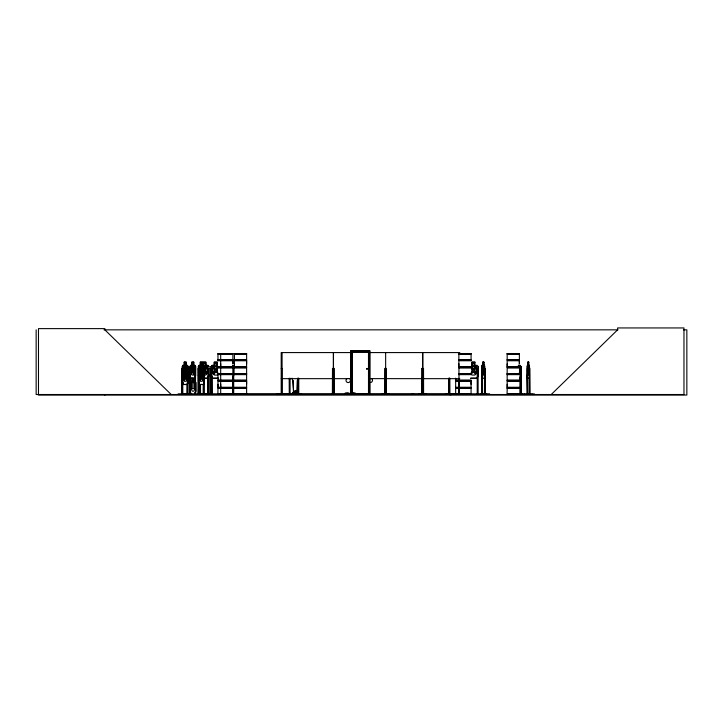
<?xml version="1.0" encoding="UTF-8"?>
<svg xmlns="http://www.w3.org/2000/svg" width="723" height="723" viewBox="0 0 723 723"><rect width="100%" height="100%" fill="white"/><g stroke="black" fill="none" stroke-linecap="round" stroke-linejoin="round"><path stroke-width="1.08" d="M217.984 387.266L217.984 384.265M220.705 384.265L220.705 387.266L220.687 381.274M220.705 363.75L220.705 366.751L220.687 360.759M232.878 363.75L232.878 360.759M234.415 366.751L234.415 360.759L246.624 360.759L246.606 366.751L234.415 366.751L234.433 363.75M246.606 384.265L246.606 381.274L234.415 381.274M246.606 363.75L246.606 360.759M471.071 366.751L458.87 366.751L458.879 363.75M471.062 384.265L471.062 381.274L455.671 381.274M507.185 387.266L507.185 384.265M507.185 366.751L507.185 363.75M519.358 360.759L519.358 363.75L519.376 360.759L507.166 360.759L507.166 366.751L519.376 366.751M277.017 393.972L277.017 394.514L297.234 394.279M277.026 394.017L298.445 394.46L297.795 394.514L297.876 378.21M286.814 394.496L286.796 393.972M529.173 378.265L529.543 375.065M296.069 391.73L295.138 391.604L296.005 391.649M296.041 391.342L295.056 391.45L295.996 391.107M484.419 378.265L484.41 365.314M294.93 391.342C297.198 390.791 294.162 391.107 295.382 391.839M295.463 391.107L295.391 391.785M477.334 393.963L489.688 393.963L489.67 394.496M477.325 394.406L489.697 394.406M486.642 393.999L486.66 394.496M528.676 369.336L528.621 362.214M483.768 369.336L484.067 367.655M528.784 366.597L529.019 372.481L528.621 375.056L527.88 375.056L527.483 366.498L527.853 362.106L528.757 362.106M194.921 378.283L195.644 375.083L195.644 366.471L194.885 365.44M195.644 375.083L195.011 378.283L190.583 378.283L190.013 375.083L190.673 378.283M195.147 394.387L195.816 391.179L195.725 382.621L195.129 381.446M195.237 394.387L195.879 391.197L195.879 382.575L195.219 381.446L190.782 381.446M187.42 384.528L187.998 381.319M188.088 381.319L187.501 384.528L183.009 384.528M201.392 369.643L201.229 369.119M198.59 381.319L199.196 384.528L203.597 384.528L204.184 381.319M203.597 384.528L204.248 381.337L204.248 372.716L203.497 371.586M185.133 369.119L185.269 369.652L185.079 369.236M187.275 378.174L187.917 375.065M187.32 378.283L188.061 375.083M203.416 378.283L204.094 375.065L203.506 378.283L198.942 378.283L198.445 375.083M529.272 378.265L527.302 378.265L527.419 365.314M193.728 394.424L193.782 393.972L178.084 393.972L178.039 394.424L207.953 394.451L208.016 368.432L208.866 368.432M202.024 394.017L202.06 394.514M520.922 375.065C518.084 386.968 522.837 365.739 520.777 366.498L519.936 365.422L518.337 365.422M484.753 375.065L484.518 378.265L482.096 378.265L481.798 366.462L482.105 365.314L482.883 365.314M481.861 394.496L482.214 365.314M381.871 394.451L381.943 393.972L381.961 394.514M381.898 394.424L388.829 394.451M388.875 394.017L388.92 394.514M419.186 394.017L419.232 394.514M419.177 394.424L426.1 394.451M426.145 394.017L426.199 394.514M451.875 394.406C450.971 395.463 444.862 393.113 445.829 394.496M208.893 375.065L207.835 378.174L203.759 378.174M207.908 378.283L209.001 375.083M232.77 378.283L233.836 375.083L233.809 366.471L232.743 365.332M519.241 366.814L518.689 366.425M478.111 375.065L477.044 378.174L470.709 378.174M184.085 371.92L184.69 370.167L183.497 366.507L184.076 366.534L185.061 369.444L186.064 366.534L186.688 366.498L185.766 369.354M201.862 369.354L202.783 366.498L200.416 366.516L200.416 372.499L202.187 372.499L202.187 366.516L201.157 369.444L200.199 366.615L199.593 366.507L200.497 369.336M295.192 391.477L295.906 391.839M296.114 391.649L295.879 391.107M198.12 394.424L197.994 393.565M211.694 394.451L211.694 393.565M212.11 394.017L212.173 394.514M534.586 394.496L507.185 394.487M280.524 394.496L280.47 393.701M280.976 394.424L281.102 393.972M333.249 394.424L333.267 393.565M351.053 378.997L350.303 380.849A2.178 2.178 0 0 1 346.941 382.187A2.178 2.178 0 0 1 346.995 378.572M518.689 374.198L519.521 372.481L519.521 366.498M189.923 394.514L190.013 366.48L190.601 365.332L194.993 365.332M190.095 375.083L190.095 366.48L190.691 365.332M190.276 382.594L190.872 381.446M190.899 381.554L190.339 382.639L190.339 391.179L190.899 394.288M182.494 372.77L183.118 371.586M198.59 372.77L199.214 371.586L200.488 371.586M199.241 371.694L198.68 372.77L198.68 381.319L199.241 384.419M182.955 365.332L182.259 366.48L182.341 394.514L182.413 366.525L182.982 365.44M198.527 381.337L198.355 366.48L198.961 365.332L207.908 365.332L209.001 366.471L208.884 394.514M198.418 366.525L199.051 365.332M203.515 372.381L204.32 370.872C205.576 375.743 209.236 374.722 204.943 370.194C209.137 365.838 205.459 364.808 204.275 369.444M217.804 367.673L216.385 370.194L217.876 372.797M366.76 368.477C367.51 371.089 367.474 366.588 366.76 369.209M471.197 372.797L472.734 370.167L471.26 367.664M295.942 391.73L295.409 391.161M232.905 394.261L217.984 394.487M507.076 394.324L507.185 388.468M211.035 394.514L211.107 366.48L212.119 365.332M211.206 366.525L212.164 365.44M192.146 378.237L192.21 381.554L191.27 382.621L191.27 388.613L192.21 391.179L193.945 391.179L194.885 388.613L194.993 368.432L195.499 368.432M184.374 371.694L183.434 372.761L183.434 378.753L184.374 381.319L186.127 381.319L187.058 378.753L187.058 372.761L186.127 371.694L186.182 368.378M284.112 393.746L283.868 394.496M285.07 393.746L285.052 394.279M287.537 394.496L288.685 393.746M290.167 393.565L289.083 393.565L289.11 394.514L288.341 394.496M293.511 392.381L293.565 394.279M295.852 391.622L295.635 391.161M217.984 373.972L232.905 373.737M234.388 373.981L246.633 373.737L246.606 367.953L234.415 367.953M234.388 394.496L246.633 394.261L246.606 388.468L234.415 388.468M458.879 373.972L471.08 373.737M455.671 394.505L455.644 378.192M507.185 373.972L519.385 373.746M551.233 394.514L617.605 329.842L617.605 327.944L683.967 327.944L683.967 394.514L36.15 394.514L36.15 329.842M296.087 391.541L295.553 391.27M217.894 394.306L217.975 388.468L232.896 388.468M200.605 394.451L200.723 393.972L200.741 394.514M209.516 394.451L209.625 393.972L209.643 394.514M458.852 394.261L458.861 393.565L459.494 393.565L459.439 394.514M295.391 391.45L295.734 391.739M455.662 394.261L455.851 393.547L455.779 394.496M470.89 366.444L471.694 366.534L473.366 369.444C474.577 364.826 478.409 365.802 474.062 370.194C478.328 374.622 474.984 375.861 473.411 370.872L471.586 374.026L458.87 374.062L471.08 374.053M217.876 366.434L215.707 369.444C214.496 364.79 211.026 365.883 215.102 370.167C210.773 374.731 214.577 375.752 215.761 370.872L217.994 374.071M104.004 329.842L617.948 329.842M683.461 329.842L686.85 329.842L686.85 395.056L38.482 395.056L38.482 328.622L104.853 328.622L104.853 329.842L171.215 394.514M350.754 352.58L281.202 352.58L281.202 394.514M369.887 352.58L422.53 352.58L422.53 394.514M459.801 352.58L422.91 352.58L422.91 394.514M217.966 353.538L232.905 353.538M234.406 353.538L246.633 353.538M458.852 353.538L471.08 353.538M507.157 353.538L519.385 353.538M232.905 353.746L217.966 353.773L217.984 359.548M246.633 353.746L234.406 353.773L234.433 359.548L246.624 359.548L246.624 353.773M458.852 353.764L471.08 353.773L471.062 359.548L458.87 359.548L458.87 353.773M507.157 353.746L519.385 353.773M217.984 354.125L232.878 354.125M234.433 354.125L246.606 354.125M458.879 354.125L471.062 354.125M507.185 354.125L519.358 354.125M217.975 359.548L232.896 359.548M507.166 359.548L519.376 359.548L519.376 353.773M217.885 359.973L232.978 359.973M234.333 359.973L246.706 359.973M458.78 359.973L471.152 359.973M507.085 359.973L519.457 359.973M217.885 360.343L232.978 360.343M234.333 360.343L246.706 360.343M458.78 360.343L471.152 360.343M507.085 360.343L519.457 360.343M217.975 360.759L232.896 360.759L232.896 363.75M471.071 360.759L458.87 360.759L458.87 366.751M184.166 362.124L186.154 362.124L186.154 365.332M191.857 362.124L193.8 362.124L193.737 365.44L194.659 366.516L194.659 372.499L193.737 375.065L192.011 375.065L191.089 372.499L191.089 366.516L192.011 365.44L192.011 362.232M483.732 362.214L484.229 372.481L483.732 375.056L482.81 375.056L482.322 366.498L482.783 362.106L483.868 362.106M193.737 362.232L191.92 362.232L191.92 365.44M474.903 362.232L471.902 362.232L471.902 365.44L477.081 365.332L478.219 366.471L478.219 375.083L477.117 378.283L470.655 378.283M482.81 362.214L483.841 362.214M527.88 362.214L528.73 362.214M482.982 362.747L483.57 362.747L483.57 363.823L482.982 363.823M528.016 362.747L528.486 362.747M528.016 363.823L528.486 363.823M483.768 365.314L484.509 365.314L484.826 366.498L484.844 394.496M518.355 365.314L520.045 365.314L520.922 366.453L520.922 394.496M527.311 365.314L527.962 365.314M528.649 365.314L529.263 365.314L529.525 366.498L529.525 394.496M182.865 365.332L187.393 365.332L188.061 366.471L187.302 365.332M212.092 365.332L217.334 365.332L217.307 362.124L214.207 362.124L214.234 365.332M482.124 365.422L484.491 365.422M527.32 365.422L529.254 365.422M203.868 366.516L205.793 366.516L205.793 372.499L203.868 372.499M211.107 366.48L211.134 375.083L212.092 378.283L218.328 378.283M527.058 366.462L527.148 394.496L527.121 393.547L527.772 393.547L527.772 394.496M529.444 366.453L529.607 394.496M217.975 366.751L232.896 366.751M217.885 367.167L232.978 367.167M234.333 367.167L246.706 367.167M458.78 367.167L471.152 367.167M507.085 367.167L519.457 367.167M217.885 367.537L232.978 367.537M234.333 367.537L246.706 367.537M458.78 367.537L471.152 367.537M507.085 367.537L519.457 367.537M217.975 367.953L232.896 367.953M458.87 367.953L471.071 367.953M519.376 367.953L507.166 367.953L507.166 373.728M187.917 368.432L187.393 368.432L187.329 394.514M200.407 368.378L202.368 368.378L202.304 371.694M204.013 368.432L203.488 368.432L203.588 394.514M232.761 368.432L233.701 368.432M281.202 368.432L282.087 368.432M421.663 368.432L422.53 368.432M458.933 368.432L459.105 394.514M478.111 368.432L477.225 368.432L477.225 394.514L477.126 393.565L478.21 393.565L478.21 394.514M481.88 368.414L482.178 394.496M186.182 371.586L187.483 371.586L188.152 372.716L188.152 381.337L187.98 366.471M202.277 371.586L203.579 371.586M183.055 371.694L187.465 371.694M199.15 371.694L203.561 371.694M217.984 373.574L232.878 373.574M234.433 373.574L246.606 373.574M458.879 373.574L471.062 373.574M507.185 373.574L519.358 373.574M519.385 374.053L507.157 374.053L519.376 374.062M232.905 374.279L217.966 374.261L217.984 380.063M234.406 374.288L246.633 374.279L246.606 380.063L234.415 380.063M458.852 374.279L471.08 374.288M519.385 374.261L507.157 374.288L507.185 380.063M217.984 374.641L232.878 374.641M234.433 374.641L246.606 374.641M458.879 374.641L471.062 374.641M507.185 374.641L519.358 374.641M182.35 375.083L182.657 377.216M203.868 375.065L205.793 375.065L207.347 372.499L207.347 366.516L205.793 365.44M217.234 375.065L214.342 375.065L212.788 372.499L212.788 366.516L214.342 365.44L214.306 362.232L217.234 362.232L217.234 365.44M481.898 375.065L482.205 378.265M182.982 378.174L187.365 378.174M190.628 378.174L194.966 378.174M199.078 378.174L203.461 378.174M212.137 378.174L218.283 378.174M187.411 378.283L182.847 378.283L182.413 375.065M203.75 378.283L207.935 378.283M281.202 378.662L350.754 378.662M369.887 378.626L422.53 378.662M422.91 378.662L459.801 378.662M217.975 380.063L232.896 380.063M455.671 380.063L471.071 380.063M507.166 380.063L519.376 380.063M217.885 380.488L232.978 380.488M234.333 380.488L246.706 380.488M292.065 378.156A3.263 3.046 -90 0 0 292.96 380.461L293.665 393.041L296.71 393.041L297.27 380.461A3.263 3.046 -90 0 0 298.165 378.156M455.589 380.488L471.152 380.488M507.085 380.488L519.457 380.488M217.885 380.858L232.978 380.858M234.333 380.858L246.706 380.858M455.589 380.858L471.152 380.858M507.085 380.858L519.457 380.858M232.896 381.274L217.975 381.274L217.975 387.266L232.896 387.266M519.376 381.274L507.166 381.274L507.166 387.266L519.376 387.266M182.431 381.337L182.431 372.734L183.027 371.586L184.392 371.586L184.311 368.378L186.272 368.378L186.272 371.586M204.248 381.337L204.157 366.471L203.488 365.332M183.055 384.419L187.465 384.419M199.15 384.419L203.561 384.419M234.415 387.266L246.624 387.266L246.624 381.274M455.671 387.266L471.071 387.266L471.071 381.274M217.885 387.682L232.978 387.682M234.333 387.682L246.706 387.682M455.589 387.682L471.152 387.682M507.085 387.682L519.457 387.682M217.885 388.052L232.978 388.052M234.333 388.052L246.706 388.052M455.589 388.052L471.152 388.052M507.085 388.052L519.457 388.052M455.671 388.468L471.071 388.468L471.071 394.252L453.511 394.36L455.553 393.999M507.166 388.468L519.376 388.468M296.493 390.89L295.02 390.89L295.02 393.746M289.182 393.475L291.351 393.475M187.031 393.565L187.998 393.565L187.935 394.514M189.616 393.565L190.574 393.565M194.686 393.565L195.581 393.565M197.966 393.565L198.933 393.565M200.569 393.565L199.431 393.565L199.412 394.514M203.127 393.565L204.094 393.565M207.826 393.565L208.965 393.565M210.863 393.565L212.002 393.565M232.661 393.565L233.8 393.565L233.791 394.514M282.187 393.565L281.093 393.565L281.066 394.514M297.777 393.565L298.87 393.565L298.897 394.514M332.381 393.565L334.46 393.565M384.663 393.565L386.335 393.565L386.326 394.514L386.254 368.432L384.763 368.432L384.663 394.514M421.572 393.565L423.606 393.565M448.766 393.547L449.851 393.547M481.807 393.547L482.548 393.547M485.214 393.547L484.482 393.547L484.482 394.496L484.555 368.414L485.142 368.414L485.16 394.496M520.063 393.547L521.147 393.547L521.129 394.496M529.923 393.547L529.227 393.547L529.227 394.496L529.299 368.414L529.851 368.414L529.923 394.496M233.791 393.701L459.701 393.701M182.539 393.836L187.329 393.836M198.635 393.836L207.917 393.836M211.911 393.836L218.301 393.836M291.252 393.836L295.608 393.836M449.625 393.818L455.779 393.818M470.601 393.836L477.126 393.836M482.178 393.818L484.844 393.818M518.31 393.818L520.289 393.818M527.392 393.818L529.607 393.818M195.273 394.017L207.881 393.972M208.504 393.972L212.173 393.972M233.33 393.972L246.597 394.08L234.433 394.089M298.897 394.017L298.988 394.424M381.916 394.017L388.92 393.972M418.997 394.514L418.997 393.972L426.199 393.972M445.775 393.999L451.938 393.954L451.938 394.496M519.358 394.089L507.185 394.089L534.46 393.963L534.451 394.496M208.567 394.378L212.11 394.378L211.902 368.432L210.962 368.432L210.953 394.514M355.436 394.378L368.45 394.378M518.78 374.044L519.313 373.655M385.865 394.424L385.874 393.565M294.46 394.279L294.659 394.487M232.969 394.451L232.978 393.565M210.321 394.451L210.212 393.972L210.185 394.514M207.727 394.017L207.655 394.514M208.143 394.451L208.143 393.565M524.157 394.406L524.103 393.954L524.085 394.496M456.321 394.017L456.267 394.514M426.01 394.017L426.019 394.424M200.036 394.017L199.991 394.514M191.812 394.017L191.731 394.496M183.94 394.017L183.895 394.514M199.702 394.451L199.738 393.565M232.67 365.44L233.701 366.516L233.701 394.514M207.835 365.44L208.893 366.516M297.749 394.496L298.084 392.381L296.773 392.381L296.773 393.746M202.223 371.694L203.154 372.761L203.154 378.753L202.223 381.319L200.47 381.319L199.53 378.753L199.53 372.761L200.47 371.694L200.488 368.378M193.945 381.554L194.885 382.621M349.824 379.006L349.625 378.78A2.178 2.178 0 0 0 349.164 378.463M234.315 394.442L234.351 393.701M470.836 373.357L471.902 375.065L474.903 375.065L476.502 372.499L476.502 366.516L474.903 365.44L475.011 362.124L471.794 362.124L471.794 365.332M203.398 365.332L204.094 366.516M203.47 371.694L204.184 372.761M187.402 371.586L188.088 372.761M194.903 365.332L195.59 366.516L195.499 382.557M529.164 365.314L529.417 366.498M198.418 375.065L199.033 378.283M483.768 371.044L484.094 372.779M190.854 394.387L190.257 391.179L190.212 377.126M182.585 381.319L183.145 384.419M182.494 381.319L183.1 384.528M528.685 371.044L528.938 372.779M480.379 393.999L480.361 394.496M524.988 393.999L524.97 394.496M527.194 375.056L527.555 394.496M292.96 380.461L293.592 393.041M532.029 393.954L532.029 394.496M529.751 393.547L529.706 394.496M528.649 362.106L528.73 365.422M527.962 362.106L527.989 365.422M527.7 378.192L527.718 394.496M527.365 368.414L527.392 394.496M522.548 393.954L522.548 394.496M521.057 394.496L521.057 368.414L520.153 368.414L520.072 394.496M520.696 393.547L520.732 394.496M520.361 377.108L520.361 393.411M507.166 353.773L507.185 359.548M485.006 393.547L485.006 394.496M484.744 393.547L484.69 394.496M483.768 362.106L483.841 365.422M482.883 362.106L482.919 365.422M482.476 376.023L482.503 394.496M482.286 393.547L482.331 394.496M482.024 393.547L482.069 394.496M478.111 366.516L478.111 394.514M478.011 393.565L478.011 394.514M477.325 393.565L477.325 394.514M459.322 393.565L459.286 394.514M458.933 378.265L458.969 394.514M458.355 393.701L458.355 394.514M458.093 393.701L458.093 394.514M453.457 393.954L453.457 394.496M449.76 378.192L449.842 394.496M449.625 393.547L449.625 394.496M449.543 378.192L449.543 394.496M449.399 393.547L449.399 394.496M449.182 393.547L449.209 394.496M449.073 378.192L449.073 394.496M448.856 378.192L448.856 394.496L448.775 393.547M423.597 394.514L423.524 368.432L422.666 368.432L422.666 394.514M423.497 393.565L423.362 394.514M423.289 368.432L423.289 393.565M423.054 393.565L423.054 394.514M422.838 393.565L422.838 394.514M422.286 368.432L422.286 394.514M422.142 393.565L422.051 394.514M421.907 368.432L421.907 394.514M421.699 393.565L421.834 394.514M421.663 378.265L421.59 394.514M413.583 393.701L413.583 394.514M413.321 393.701L413.321 394.514M412.237 393.701L412.237 394.514M411.974 393.701L411.974 394.514M386.019 378.265L386.082 394.514M385.748 393.565L385.775 394.514M385.648 352.58L385.648 394.514M385.395 368.432L385.395 393.565M384.862 393.565L384.862 394.514M369.887 394.514L369.887 350.61L350.754 350.61L350.754 394.514M369.634 394.514L369.634 350.863L351.007 350.863L351.007 394.514M368.603 394.514L368.603 351.893L352.038 351.893L352.038 393.393M368.495 394.514L368.495 352.002L352.146 352.002L352.182 393.701L352.273 393.158M355.508 393.701L355.508 393.158L351.441 393.158L351.486 393.701M354.722 393.158L354.758 393.701M353.89 393.158L353.89 393.701M353.077 393.158L353.077 393.701M349.164 393.701L349.155 393.158L345.088 393.158L345.088 393.701M348.414 393.158L348.378 393.701M347.537 393.158L347.537 393.701M346.733 393.158L346.733 393.701M345.838 393.158L345.928 393.701M334.46 394.514L334.36 368.432L332.49 368.432L332.381 394.514M334.261 393.565L334.261 394.514M333.475 352.58L333.502 394.514M333.375 352.58L333.402 394.514M332.589 393.565L332.589 394.514M300.913 393.701L300.913 394.514M298.762 378.21L298.762 394.514M297.984 393.565L297.984 394.514M297.731 392.381L297.731 393.746M296.412 390.89L296.493 393.746M295.101 390.89L295.101 393.746M293.863 393.746L293.863 392.381L292.562 392.381L292.562 394.08M292.914 392.381L293.032 394.08M290.068 378.21L290.068 393.429M289.182 378.21L289.281 394.514M282.078 352.58L282.087 394.514M281.979 393.565L281.979 394.514M281.807 393.701L281.807 394.514M281.735 368.432L281.753 394.514M281.545 393.701L281.545 394.514M235.698 393.701L235.698 394.514M233.502 393.565L233.493 394.514M232.896 353.773L232.878 359.548M232.851 368.432L232.851 394.514M232.761 377.126L232.752 394.514M220.687 353.773L220.705 359.548M220.687 367.953L220.687 373.728M220.687 374.288L220.705 380.063M220.687 388.468L220.687 394.252M211.821 376.041L211.821 394.514M211.161 393.565L211.179 394.514M208.784 368.432L208.784 394.514M208.658 393.565L208.667 394.514M207.926 376.041L207.872 394.514M205.874 365.332L205.901 362.124L202.774 362.124L202.802 365.332M205.766 365.44L205.793 362.232L202.874 362.232L202.901 365.44M204.067 393.565L204.067 394.514L204.013 366.516M203.796 393.565L203.796 394.514M203.732 368.432L203.633 394.514M203.425 393.565L203.425 394.514M203.208 384.735L203.154 394.514M202.25 365.332L202.25 362.124L200.262 362.124L200.262 365.332M200.47 384.735L200.569 394.514M200.379 384.735L200.316 394.514L200.253 393.565M199.53 384.735L199.611 394.514M198.906 394.514L198.852 368.432L198.048 368.432L198.048 394.514M198.635 393.565L198.635 394.514M198.572 384.735L198.473 394.514L198.445 366.48M198.265 393.565L198.21 394.514M195.499 392.345L195.499 394.514M195.219 374.948L195.219 382.557M195.219 392.345L195.282 394.514M195.129 393.565L195.074 394.514M194.993 392.345L194.93 394.514M194.713 378.21L194.713 382.557M194.008 381.446L194.008 378.237L193.863 381.554M193.647 362.232L193.647 365.44M192.056 378.237L192.119 381.554M190.483 382.557L190.483 368.432L189.697 368.432L189.697 394.514M190.483 392.345L190.547 394.514M190.474 393.565L190.474 394.514M190.122 393.565L190.077 394.514M187.917 366.516L187.89 394.514M187.637 368.432L187.637 394.514M187.501 393.565L187.528 394.514M187.112 383.642L187.058 394.514M185.965 394.514L185.784 393.972M184.32 362.232L184.32 365.44L183.362 366.516L183.362 372.499L184.32 375.065L186.091 375.065L187.049 372.499L187.049 366.516L186.091 365.44L186.073 362.124L184.229 362.232L184.229 365.44M182.756 372.779L182.756 368.432L181.952 368.432L181.934 394.514L181.898 393.565L182.838 393.565L182.811 394.514L182.756 381.473M182.539 393.565L182.539 394.514M182.169 393.565L182.169 394.514M104.853 394.514L104.853 395.056M371.577 378.572A2.178 2.178 0 0 1 369.724 382.458M194.37 373.872L193.782 373.972L192.761 370.872L191.758 373.972L191.161 373.99L192.363 370.167L191.306 366.444L192.734 369.444L193.701 366.534L194.306 366.498L193.131 370.194L194.37 373.872M187.004 380.126L186.407 380.226L185.368 377.126L184.356 380.217L183.723 380.126L184.971 376.421L183.895 372.697L185.341 375.689L186.326 372.779L186.941 372.752L185.748 376.439L187.004 380.126M203.1 380.126L202.458 380.135L201.464 377.126L200.452 380.217L199.837 380.244L201.066 376.421L199.991 372.697L201.437 375.689L202.422 372.779L203.036 372.752L201.844 376.439L203.1 380.126M203.145 372.499L202.187 375.065L200.416 375.065L199.458 372.499L199.458 366.516L200.416 365.44L200.352 362.124L202.187 362.232L202.187 365.44L203.145 366.516L203.145 372.499M185.775 362.765L184.636 362.765L184.636 363.841L185.775 363.841L185.775 362.765M193.43 362.765L192.318 362.765L192.318 363.841L193.43 363.841L193.43 362.765M201.871 362.765L200.732 362.765L200.732 363.841L201.871 363.841L201.871 362.765M205.278 362.765L203.416 362.765L203.416 363.841L205.278 363.841L205.278 362.765M216.719 362.765L214.858 362.765L214.858 363.841L216.719 363.841L216.719 362.765M474.369 362.765L472.444 362.765L472.444 363.841L474.369 363.841L474.369 362.765M186.091 366.516L184.32 366.516L184.32 372.499L186.091 372.499L186.091 366.516M193.737 366.516L192.011 366.516L192.011 372.499L193.737 372.499L193.737 366.516M217.234 366.516L214.342 366.516L214.342 372.499L217.234 372.499L217.234 366.516M474.903 366.516L471.902 366.516L471.902 372.499L474.903 372.499L474.903 366.516M483.732 366.498L482.81 366.498L482.81 372.481L483.732 372.481L483.732 366.498M528.621 366.498L527.88 366.498L527.88 372.481L528.621 372.481L528.621 366.498M185.811 369.019L184.681 369.019L184.681 370.086L185.811 370.086L185.811 369.019M201.907 369.019L200.777 369.019L200.777 370.086L201.907 370.086L201.907 369.019M186.127 372.761L184.374 372.761L184.374 378.753L186.127 378.753L186.127 372.761M202.223 372.761L200.47 372.761L200.47 378.753L202.223 378.753L202.223 372.761M232.905 374.053L217.966 373.981L232.896 374.062M246.633 373.981L234.406 373.981L246.624 374.062M193.637 378.879L192.517 378.879L192.517 379.946L193.637 379.946L193.637 378.879M193.945 382.621L192.21 382.621L192.21 388.613L193.945 388.613L193.945 382.621M232.869 394.08L218.003 394.08L232.878 394.089M471.044 394.08L455.698 394.08L471.062 394.089M353.511 393.701L353.511 393.158L353.466 393.701M347.157 393.701L347.157 393.158L347.112 393.701"/></g></svg>
